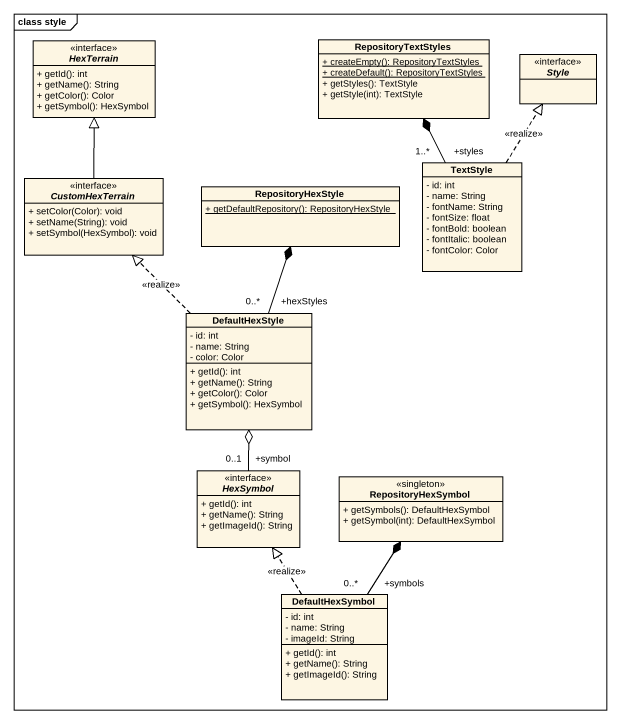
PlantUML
@startuml
mainframe class style
hide circle
hide empty members
skinparam classAttributeIconSize 0
interface HexTerrain <<interface>> {
  + getId(): int
  + getName(): String
  + getColor(): Color
  + getSymbol(): HexSymbol
}
class RepositoryTextStyles {
  {static} + createEmpty(): RepositoryTextStyles
  {static} + createDefault(): RepositoryTextStyles
  + getStyles(): TextStyle
  + getStyle(int): TextStyle
}
interface Style <<interface>>
interface CustomHexTerrain <<interface>> {
  + setColor(Color): void
  + setName(String): void
  + setSymbol(HexSymbol): void
}
class TextStyle {
  - id: int
  - name: String
  - fontName: String
  - fontSize: float
  - fontBold: boolean
  - fontItalic: boolean
  - fontColor: Color
}
class RepositoryHexStyle {
  {static} + getDefaultRepository(): RepositoryHexStyle
}
class DefaultHexStyle {
  - id: int
  - name: String
  - color: Color
  + getId(): int
  + getName(): String
  + getColor(): Color
  + getSymbol(): HexSymbol
}
interface HexSymbol <<interface>> {
  + getId(): int
  + getName(): String
  + getImageId(): String
}
class RepositoryHexSymbol <<singleton>> {
  + getSymbols(): DefaultHexSymbol
  + getSymbol(int): DefaultHexSymbol
}
class DefaultHexSymbol {
  - id: int
  - name: String
  - imageId: String
  + getId(): int
  + getName(): String
  + getImageId(): String
}
CustomHexTerrain -up-|> HexTerrain
TextStyle "+styles\n1..*" -up-* RepositoryTextStyles
TextStyle .up.|> Style : <<realize>>
DefaultHexStyle .up.|> CustomHexTerrain : <<realize>>
DefaultHexStyle "+hexStyles\n0..*" -up-* RepositoryHexStyle
HexSymbol "+symbol\n0..1" -up-o DefaultHexStyle
DefaultHexSymbol .up.|> HexSymbol : <<realize>>
DefaultHexSymbol "+symbols\n0..*" -up-* RepositoryHexSymbol
@enduml
